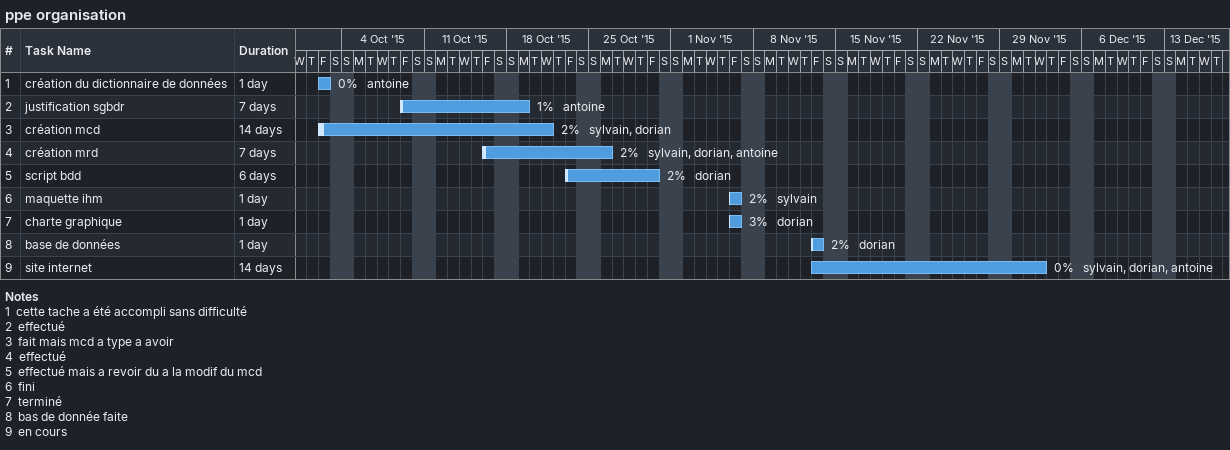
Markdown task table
ppe organisation

| ID | Task | Duration | Start | Finish | Resources | % complete |
|---|---|---|---|---|---|---|
| 1 | création du dictionnaire de données | 1d | 2015-10-02 | 2015-10-02 | antoine | 0 |
| 2 | justification sgbdr | 7d | 2015-10-09 | 2015-10-19 | antoine | 1 |
| 3 | création mcd | 14d | 2015-10-02 | 2015-10-21 | sylvain, dorian | 2 |
| 4 | création mrd | 7d | 2015-10-16 | 2015-10-26 | sylvain, dorian, antoine | 2 |
| 5 | script bdd | 6d | 2015-10-23 | 2015-10-30 | dorian | 2 |
| 6 | maquette ihm | 1d | 2015-11-06 | 2015-11-06 | sylvain | 2 |
| 7 | charte graphique | 1d | 2015-11-06 | 2015-11-06 | dorian | 3 |
| 8 | base de données | 1d | 2015-11-13 | 2015-11-13 | dorian | 2 |
| 9 | site internet | 14d | 2015-11-13 | 2015-12-02 | sylvain, dorian, antoine | 0 |

Notes
- 1: cette tache a été accompli sans difficulté
- 2: effectué
- 3: fait mais mcd a type a avoir
- 4: effectué
- 5: effectué mais a revoir du a la modif du mcd
- 6: fini
- 7: terminé
- 8: bas de donnée faite
- 9: en cours
